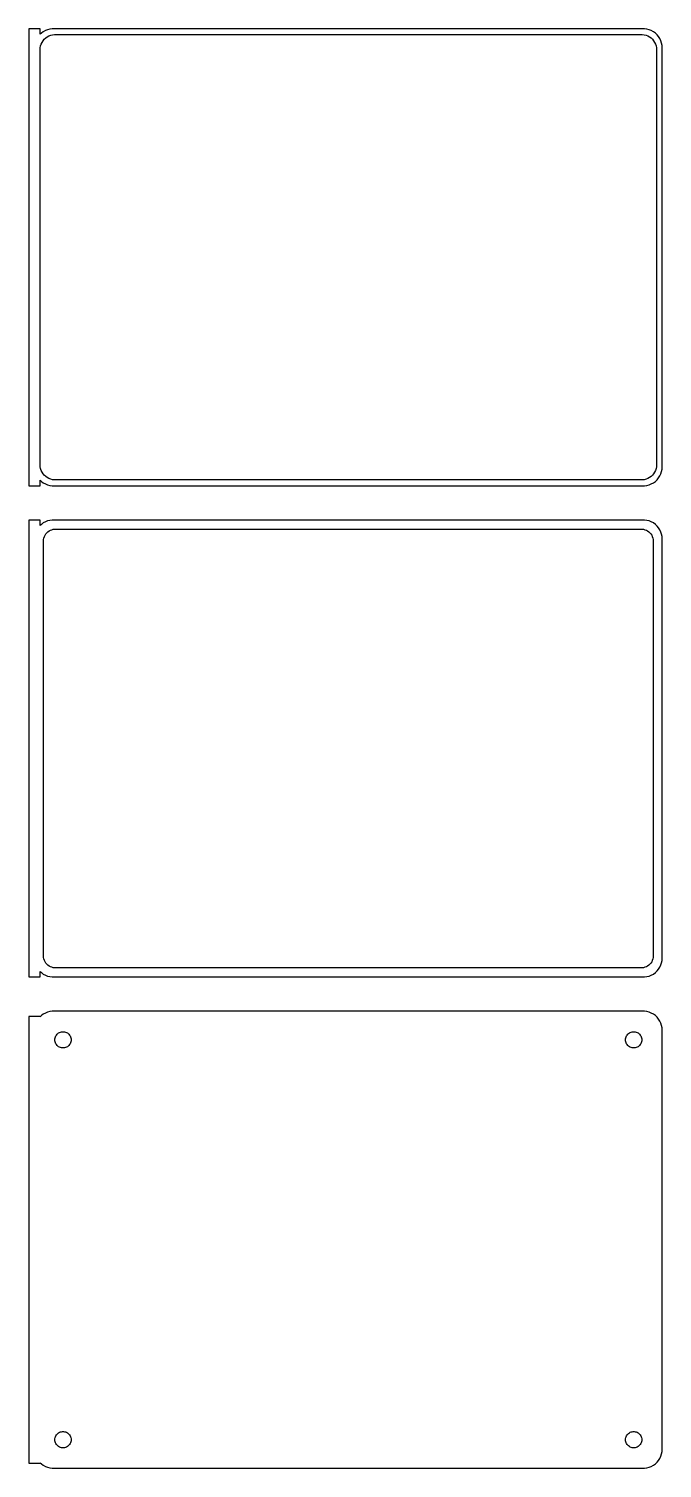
# Model space of a CAD drawing. Header units: metres. Extents: x -84 to 82, y 327 to 705.
import ezdxf

# ---------------------------------------------------------------- set-up
doc = ezdxf.new("R2010")
doc.units = ezdxf.units.M

msp = doc.modelspace()

# ---------------------------------------------------------------- linework, layer by layer
for p, q in [((-81, 704.99), (-84, 704.99)), ((-84, 704.99), (-84, 585.01)), ((-81, 703.559), (-81, 704.99)), ((-80.6871, 703.853), (-81, 703.559)), ((-80.1791, 704.222), (-80.6871, 703.853)), ((-79.6289, 704.524), (-80.1791, 704.222)), ((-79.0451, 704.755), (-79.6289, 704.524)), ((-79.1433, 702.877), (-78.7031, 703.119)), ((-78.4369, 704.911), (-79.0451, 704.755)), ((-78.7031, 703.119), (-78.2361, 703.304)), ((-77.8139, 704.99), (-78.4369, 704.911)), ((-78.2361, 703.304), (-77.7495, 703.429)), ((77.8139, 704.99), (-77.8139, 704.99)), ((-77.7495, 703.429), (-77.2512, 703.492)), ((-77.2512, 703.492), (77.2512, 703.492)), ((77.2512, 703.492), (77.7495, 703.429)), ((77.7495, 703.429), (78.2361, 703.304)), ((78.4369, 704.911), (77.8139, 704.99)), ((78.2361, 703.304), (78.7031, 703.119)), ((79.0451, 704.755), (78.4369, 704.911)), ((78.7031, 703.119), (79.1433, 702.877)), ((79.6289, 704.524), (79.0451, 704.755)), ((80.1791, 704.222), (79.6289, 704.524)), ((80.6871, 703.853), (80.1791, 704.222)), ((81.1448, 703.423), (80.6871, 703.853)), ((81.5451, 702.939), (81.1448, 703.423)), ((-81, 699.5), (-80.9685, 700.001)), ((-81, 590.5), (-81, 699.5)), ((-80.9685, 700.001), (-80.8743, 700.495)), ((-80.8743, 700.495), (-80.7191, 700.972)), ((-80.7191, 700.972), (-80.5052, 701.427)), ((-80.5052, 701.427), (-80.2361, 701.851)), ((-80.2361, 701.851), (-79.9159, 702.238)), ((-79.9159, 702.238), (-79.5497, 702.582)), ((-79.5497, 702.582), (-79.1433, 702.877)), ((79.1433, 702.877), (79.5497, 702.582)), ((79.5497, 702.582), (79.9159, 702.238)), ((79.9159, 702.238), (80.2361, 701.851)), ((80.2361, 701.851), (80.5052, 701.427)), ((80.5052, 701.427), (80.7191, 700.972)), ((80.7191, 700.972), (80.8743, 700.495)), ((80.8743, 700.495), (80.9685, 700.001)), ((80.9685, 700.001), (81, 699.5)), ((81, 699.5), (81, 590.5)), ((81.8815, 702.409), (81.5451, 702.939)), ((82.1489, 701.841), (81.8815, 702.409)), ((82.3429, 701.243), (82.1489, 701.841)), ((82.4606, 700.627), (82.3429, 701.243)), ((82.5, 700), (82.4606, 700.627)), ((82.5, 590), (82.5, 700)), ((-80.9685, 589.999), (-81, 590.5)), ((-80.8743, 589.505), (-80.9685, 589.999)), ((80.9685, 589.999), (80.8743, 589.505)), ((81, 590.5), (80.9685, 589.999)), ((82.4606, 589.373), (82.5, 590)), ((-81, 586.441), (-80.6871, 586.147)), ((-81, 585.01), (-81, 586.441)), ((-80.7191, 589.028), (-80.8743, 589.505)), ((-80.5052, 588.573), (-80.7191, 589.028)), ((-80.6871, 586.147), (-80.1791, 585.778)), ((-80.2361, 588.149), (-80.5052, 588.573)), ((-79.9159, 587.762), (-80.2361, 588.149)), ((-79.5497, 587.418), (-79.9159, 587.762)), ((-79.1433, 587.123), (-79.5497, 587.418)), ((-78.7031, 586.881), (-79.1433, 587.123)), ((-78.2361, 586.696), (-78.7031, 586.881)), ((-77.7495, 586.571), (-78.2361, 586.696)), ((-77.2512, 586.508), (-77.7495, 586.571)), ((77.2512, 586.508), (-77.2512, 586.508)), ((77.7495, 586.571), (77.2512, 586.508)), ((78.2361, 586.696), (77.7495, 586.571)), ((78.7031, 586.881), (78.2361, 586.696)), ((79.1433, 587.123), (78.7031, 586.881)), ((79.5497, 587.418), (79.1433, 587.123)), ((79.9159, 587.762), (79.5497, 587.418)), ((80.2361, 588.149), (79.9159, 587.762)), ((80.1791, 585.778), (80.6871, 586.147)), ((80.5052, 588.573), (80.2361, 588.149)), ((80.7191, 589.028), (80.5052, 588.573)), ((80.6871, 586.147), (81.1448, 586.577)), ((80.8743, 589.505), (80.7191, 589.028)), ((81.1448, 586.577), (81.5451, 587.061)), ((81.5451, 587.061), (81.8815, 587.591)), ((81.8815, 587.591), (82.1489, 588.159)), ((82.1489, 588.159), (82.3429, 588.757)), ((82.3429, 588.757), (82.4606, 589.373)), ((-84, 585.01), (-81, 585.01)), ((-80.1791, 585.778), (-79.6289, 585.476)), ((-79.6289, 585.476), (-79.0451, 585.245)), ((-79.0451, 585.245), (-78.4369, 585.089)), ((-78.4369, 585.089), (-77.8139, 585.01)), ((-77.8139, 585.01), (77.8139, 585.01)), ((77.8139, 585.01), (78.4369, 585.089)), ((78.4369, 585.089), (79.0451, 585.245)), ((79.0451, 585.245), (79.6289, 585.476)), ((79.6289, 585.476), (80.1791, 585.778)), ((-81, 575.979), (-84, 575.979)), ((-84, 575.979), (-84, 456.021)), ((-81, 574.559), (-81, 575.979)), ((-80.6871, 574.853), (-81, 574.559)), ((-80.1791, 575.222), (-80.6871, 574.853)), ((-79.6289, 575.524), (-80.1791, 575.222)), ((-79.0451, 575.755), (-79.6289, 575.524)), ((-78.4369, 575.911), (-79.0451, 575.755)), ((-77.8139, 575.99), (-78.4369, 575.911)), ((77.8139, 575.99), (-77.8139, 575.99)), ((78.4369, 575.911), (77.8139, 575.99)), ((79.0451, 575.755), (78.4369, 575.911)), ((79.6289, 575.524), (79.0451, 575.755)), ((80.1791, 575.222), (79.6289, 575.524)), ((80.6871, 574.853), (80.1791, 575.222)), ((81.1448, 574.423), (80.6871, 574.853)), ((-80.1129, 570.5), (-80.0884, 570.89)), ((-80.0884, 570.89), (-80.0151, 571.274)), ((-80.0151, 571.274), (-79.8943, 571.646)), ((-79.8943, 571.646), (-79.7279, 572)), ((-79.7279, 572), (-79.5184, 572.33)), ((-79.5184, 572.33), (-79.2692, 572.631)), ((-79.2692, 572.631), (-78.9843, 572.899)), ((-78.9843, 572.899), (-78.668, 573.128)), ((-78.668, 573.128), (-78.3254, 573.317)), ((-78.3254, 573.317), (-77.9619, 573.461)), ((-77.9619, 573.461), (-77.5833, 573.558)), ((-77.5833, 573.558), (-77.1955, 573.607)), ((-77.1955, 573.607), (77.1955, 573.607)), ((77.1955, 573.607), (77.5833, 573.558)), ((77.5833, 573.558), (77.9619, 573.461)), ((77.9619, 573.461), (78.3254, 573.317)), ((78.3254, 573.317), (78.668, 573.128)), ((78.668, 573.128), (78.9843, 572.899)), ((78.9843, 572.899), (79.2692, 572.631)), ((79.2692, 572.631), (79.5184, 572.33)), ((79.5184, 572.33), (79.7279, 572)), ((79.7279, 572), (79.8943, 571.646)), ((79.8943, 571.646), (80.0151, 571.274)), ((80.0151, 571.274), (80.0884, 570.89)), ((80.0884, 570.89), (80.1129, 570.5)), ((81.5451, 573.939), (81.1448, 574.423)), ((81.8815, 573.409), (81.5451, 573.939)), ((82.1489, 572.841), (81.8815, 573.409)), ((82.3429, 572.243), (82.1489, 572.841)), ((82.4606, 571.627), (82.3429, 572.243)), ((82.5, 571), (82.4606, 571.627)), ((82.5, 461), (82.5, 571)), ((-80.1129, 461.5), (-80.1129, 570.5)), ((80.1129, 570.5), (80.1129, 461.5)), ((-80.0884, 461.11), (-80.1129, 461.5)), ((80.1129, 461.5), (80.0884, 461.11)), ((-81, 456.021), (-81, 457.441)), ((-81, 457.441), (-80.6871, 457.147)), ((-80.0151, 460.726), (-80.0884, 461.11)), ((-79.8943, 460.354), (-80.0151, 460.726)), ((-79.7279, 460), (-79.8943, 460.354)), ((-79.5184, 459.67), (-79.7279, 460)), ((-79.2692, 459.369), (-79.5184, 459.67)), ((-78.9843, 459.101), (-79.2692, 459.369)), ((-78.668, 458.872), (-78.9843, 459.101)), ((-78.3254, 458.683), (-78.668, 458.872)), ((-77.9619, 458.539), (-78.3254, 458.683)), ((-77.5833, 458.442), (-77.9619, 458.539)), ((-77.1955, 458.393), (-77.5833, 458.442)), ((77.1955, 458.393), (-77.1955, 458.393)), ((77.5833, 458.442), (77.1955, 458.393)), ((77.9619, 458.539), (77.5833, 458.442)), ((78.3254, 458.683), (77.9619, 458.539)), ((78.668, 458.872), (78.3254, 458.683)), ((78.9843, 459.101), (78.668, 458.872)), ((79.2692, 459.369), (78.9843, 459.101)), ((79.5184, 459.67), (79.2692, 459.369)), ((79.7279, 460), (79.5184, 459.67)), ((79.8943, 460.354), (79.7279, 460)), ((80.0151, 460.726), (79.8943, 460.354)), ((80.0884, 461.11), (80.0151, 460.726)), ((80.6871, 457.147), (81.1448, 457.577)), ((81.1448, 457.577), (81.5451, 458.061)), ((81.5451, 458.061), (81.8815, 458.591)), ((81.8815, 458.591), (82.1489, 459.159)), ((82.1489, 459.159), (82.3429, 459.757)), ((82.3429, 459.757), (82.4606, 460.373)), ((82.4606, 460.373), (82.5, 461)), ((-84, 456.021), (-81, 456.021)), ((-80.6871, 457.147), (-80.1791, 456.778)), ((-80.1791, 456.778), (-79.6289, 456.476)), ((-79.6289, 456.476), (-79.0451, 456.245)), ((-79.0451, 456.245), (-78.4369, 456.089)), ((-78.4369, 456.089), (-77.8139, 456.01)), ((-77.8139, 456.01), (77.8139, 456.01)), ((77.8139, 456.01), (78.4369, 456.089)), ((78.4369, 456.089), (79.0451, 456.245)), ((79.0451, 456.245), (79.6289, 456.476)), ((79.6289, 456.476), (80.1791, 456.778)), ((80.1791, 456.778), (80.6871, 457.147)), ((-80.1791, 446.222), (-80.6871, 445.853)), ((-79.6289, 446.524), (-80.1791, 446.222)), ((-79.0451, 446.755), (-79.6289, 446.524)), ((-78.4369, 446.911), (-79.0451, 446.755)), ((-77.8139, 446.99), (-78.4369, 446.911)), ((77.8139, 446.99), (-77.8139, 446.99)), ((78.4369, 446.911), (77.8139, 446.99)), ((79.0451, 446.755), (78.4369, 446.911)), ((79.6289, 446.524), (79.0451, 446.755)), ((80.1791, 446.222), (79.6289, 446.524)), ((80.6871, 445.853), (80.1791, 446.222)), ((-81, 445.653), (-84, 445.653)), ((-84, 445.653), (-84, 328.347)), ((-80.6871, 445.853), (-81, 445.559)), ((-81, 445.559), (-81, 445.653)), ((81.1448, 445.423), (80.6871, 445.853)), ((81.5451, 444.939), (81.1448, 445.423)), ((81.8815, 444.409), (81.5451, 444.939)), ((82.1489, 443.841), (81.8815, 444.409)), ((82.3429, 443.243), (82.1489, 443.841)), ((82.4606, 442.627), (82.3429, 443.243)), ((82.5, 442), (82.4606, 442.627)), ((-77.1353, 439.5), (-77.1185, 439.768)), ((-77.1185, 439.232), (-77.1353, 439.5)), ((-77.1185, 439.768), (-77.0682, 440.031)), ((-77.0682, 438.969), (-77.1185, 439.232)), ((-77.0682, 440.031), (-76.9853, 440.286)), ((-76.9853, 438.714), (-77.0682, 438.969)), ((-76.9853, 440.286), (-76.8712, 440.529)), ((-76.8712, 438.471), (-76.9853, 438.714)), ((-76.8712, 440.529), (-76.7275, 440.755)), ((-76.7275, 438.245), (-76.8712, 438.471)), ((-76.7275, 440.755), (-76.5566, 440.962)), ((-76.5566, 440.962), (-76.3611, 441.145)), ((-76.3611, 441.145), (-76.1441, 441.303)), ((-76.1441, 441.303), (-75.9092, 441.432)), ((-75.9092, 441.432), (-75.6598, 441.531)), ((-75.6598, 441.531), (-75.4001, 441.597)), ((-75.4001, 441.597), (-75.1341, 441.631)), ((-75.1341, 441.631), (-74.8659, 441.631)), ((-74.8659, 441.631), (-74.5999, 441.597)), ((-74.5999, 441.597), (-74.3401, 441.531)), ((-74.3401, 441.531), (-74.0908, 441.432)), ((-74.0908, 441.432), (-73.8559, 441.303)), ((-73.8559, 441.303), (-73.6389, 441.145)), ((-73.6389, 441.145), (-73.4434, 440.962)), ((-73.4434, 440.962), (-73.2725, 440.755)), ((-73.2725, 440.755), (-73.1288, 440.529)), ((-73.1288, 438.471), (-73.2725, 438.245)), ((-73.1288, 440.529), (-73.0146, 440.286)), ((-73.0146, 438.714), (-73.1288, 438.471)), ((-73.0146, 440.286), (-72.9318, 440.031)), ((-72.9318, 438.969), (-73.0146, 438.714)), ((-72.9318, 440.031), (-72.8815, 439.768)), ((-72.8815, 439.232), (-72.9318, 438.969)), ((-72.8815, 439.768), (-72.8647, 439.5)), ((-72.8647, 439.5), (-72.8815, 439.232)), ((72.8647, 439.5), (72.8815, 439.768)), ((72.8815, 439.232), (72.8647, 439.5)), ((72.8815, 439.768), (72.9318, 440.031)), ((72.9318, 438.969), (72.8815, 439.232)), ((72.9318, 440.031), (73.0146, 440.286)), ((73.0146, 438.714), (72.9318, 438.969)), ((73.0146, 440.286), (73.1288, 440.529)), ((73.1288, 438.471), (73.0146, 438.714)), ((73.1288, 440.529), (73.2725, 440.755)), ((73.2725, 438.245), (73.1288, 438.471)), ((73.2725, 440.755), (73.4434, 440.962)), ((73.4434, 440.962), (73.6389, 441.145)), ((73.6389, 441.145), (73.8559, 441.303)), ((73.8559, 441.303), (74.0908, 441.432)), ((74.0908, 441.432), (74.3401, 441.531)), ((74.3401, 441.531), (74.5999, 441.597)), ((74.5999, 441.597), (74.8659, 441.631)), ((74.8659, 441.631), (75.1341, 441.631)), ((75.1341, 441.631), (75.4001, 441.597)), ((75.4001, 441.597), (75.6598, 441.531)), ((75.6598, 441.531), (75.9092, 441.432)), ((75.9092, 441.432), (76.1441, 441.303)), ((76.1441, 441.303), (76.3611, 441.145)), ((76.3611, 441.145), (76.5566, 440.962)), ((76.5566, 440.962), (76.7275, 440.755)), ((76.7275, 440.755), (76.8712, 440.529)), ((76.8712, 438.471), (76.7275, 438.245)), ((76.8712, 440.529), (76.9853, 440.286)), ((76.9853, 438.714), (76.8712, 438.471)), ((76.9853, 440.286), (77.0682, 440.031)), ((77.0682, 438.969), (76.9853, 438.714)), ((77.0682, 440.031), (77.1185, 439.768)), ((77.1185, 439.232), (77.0682, 438.969)), ((77.1185, 439.768), (77.1353, 439.5)), ((77.1353, 439.5), (77.1185, 439.232)), ((82.5, 332), (82.5, 442)), ((-76.5566, 438.038), (-76.7275, 438.245)), ((-76.3611, 437.855), (-76.5566, 438.038)), ((-76.1441, 437.697), (-76.3611, 437.855)), ((-75.9092, 437.568), (-76.1441, 437.697)), ((-75.6598, 437.469), (-75.9092, 437.568)), ((-75.4001, 437.403), (-75.6598, 437.469)), ((-75.1341, 437.369), (-75.4001, 437.403)), ((-74.8659, 437.369), (-75.1341, 437.369)), ((-74.5999, 437.403), (-74.8659, 437.369)), ((-74.3401, 437.469), (-74.5999, 437.403)), ((-74.0908, 437.568), (-74.3401, 437.469)), ((-73.8559, 437.697), (-74.0908, 437.568)), ((-73.6389, 437.855), (-73.8559, 437.697)), ((-73.4434, 438.038), (-73.6389, 437.855)), ((-73.2725, 438.245), (-73.4434, 438.038)), ((73.4434, 438.038), (73.2725, 438.245)), ((73.6389, 437.855), (73.4434, 438.038)), ((73.8559, 437.697), (73.6389, 437.855)), ((74.0908, 437.568), (73.8559, 437.697)), ((74.3401, 437.469), (74.0908, 437.568)), ((74.5999, 437.403), (74.3401, 437.469)), ((74.8659, 437.369), (74.5999, 437.403)), ((75.1341, 437.369), (74.8659, 437.369)), ((75.4001, 437.403), (75.1341, 437.369)), ((75.6598, 437.469), (75.4001, 437.403)), ((75.9092, 437.568), (75.6598, 437.469)), ((76.1441, 437.697), (75.9092, 437.568)), ((76.3611, 437.855), (76.1441, 437.697)), ((76.5566, 438.038), (76.3611, 437.855)), ((76.7275, 438.245), (76.5566, 438.038)), ((-76.1441, 336.303), (-75.9092, 336.432)), ((-75.9092, 336.432), (-75.6598, 336.531)), ((-75.6598, 336.531), (-75.4001, 336.597)), ((-75.4001, 336.597), (-75.1341, 336.631)), ((-75.1341, 336.631), (-74.8659, 336.631)), ((-74.8659, 336.631), (-74.5999, 336.597)), ((-74.5999, 336.597), (-74.3401, 336.531)), ((-74.3401, 336.531), (-74.0908, 336.432)), ((-74.0908, 336.432), (-73.8559, 336.303)), ((73.8559, 336.303), (74.0908, 336.432)), ((74.0908, 336.432), (74.3401, 336.531)), ((74.3401, 336.531), (74.5999, 336.597)), ((74.5999, 336.597), (74.8659, 336.631)), ((74.8659, 336.631), (75.1341, 336.631)), ((75.1341, 336.631), (75.4001, 336.597)), ((75.4001, 336.597), (75.6598, 336.531)), ((75.6598, 336.531), (75.9092, 336.432)), ((75.9092, 336.432), (76.1441, 336.303)), ((-77.1353, 334.5), (-77.1185, 334.768)), ((-77.1185, 334.232), (-77.1353, 334.5)), ((-77.1185, 334.768), (-77.0682, 335.031)), ((-77.0682, 333.969), (-77.1185, 334.232)), ((-77.0682, 335.031), (-76.9853, 335.286)), ((-76.9853, 333.714), (-77.0682, 333.969)), ((-76.9853, 335.286), (-76.8712, 335.529)), ((-76.8712, 333.471), (-76.9853, 333.714)), ((-76.8712, 335.529), (-76.7275, 335.755)), ((-76.7275, 333.245), (-76.8712, 333.471)), ((-76.7275, 335.755), (-76.5566, 335.962)), ((-76.5566, 333.038), (-76.7275, 333.245)), ((-76.5566, 335.962), (-76.3611, 336.145)), ((-76.3611, 332.855), (-76.5566, 333.038)), ((-76.3611, 336.145), (-76.1441, 336.303)), ((-76.1441, 332.697), (-76.3611, 332.855)), ((-75.9092, 332.568), (-76.1441, 332.697)), ((-73.8559, 332.697), (-74.0908, 332.568)), ((-73.8559, 336.303), (-73.6389, 336.145)), ((-73.6389, 332.855), (-73.8559, 332.697)), ((-73.6389, 336.145), (-73.4434, 335.962)), ((-73.4434, 333.038), (-73.6389, 332.855)), ((-73.4434, 335.962), (-73.2725, 335.755)), ((-73.2725, 333.245), (-73.4434, 333.038)), ((-73.2725, 335.755), (-73.1288, 335.529)), ((-73.1288, 333.471), (-73.2725, 333.245)), ((-73.1288, 335.529), (-73.0146, 335.286)), ((-73.0146, 333.714), (-73.1288, 333.471)), ((-73.0146, 335.286), (-72.9318, 335.031)), ((-72.9318, 333.969), (-73.0146, 333.714)), ((-72.9318, 335.031), (-72.8815, 334.768)), ((-72.8815, 334.232), (-72.9318, 333.969)), ((-72.8815, 334.768), (-72.8647, 334.5)), ((-72.8647, 334.5), (-72.8815, 334.232)), ((72.8647, 334.5), (72.8815, 334.768)), ((72.8815, 334.232), (72.8647, 334.5)), ((72.8815, 334.768), (72.9318, 335.031)), ((72.9318, 333.969), (72.8815, 334.232)), ((72.9318, 335.031), (73.0146, 335.286)), ((73.0146, 333.714), (72.9318, 333.969)), ((73.0146, 335.286), (73.1288, 335.529)), ((73.1288, 333.471), (73.0146, 333.714)), ((73.1288, 335.529), (73.2725, 335.755)), ((73.2725, 333.245), (73.1288, 333.471)), ((73.2725, 335.755), (73.4434, 335.962)), ((73.4434, 333.038), (73.2725, 333.245)), ((73.4434, 335.962), (73.6389, 336.145)), ((73.6389, 332.855), (73.4434, 333.038)), ((73.6389, 336.145), (73.8559, 336.303)), ((73.8559, 332.697), (73.6389, 332.855)), ((74.0908, 332.568), (73.8559, 332.697)), ((76.1441, 332.697), (75.9092, 332.568)), ((76.1441, 336.303), (76.3611, 336.145)), ((76.3611, 332.855), (76.1441, 332.697)), ((76.3611, 336.145), (76.5566, 335.962)), ((76.5566, 333.038), (76.3611, 332.855)), ((76.5566, 335.962), (76.7275, 335.755)), ((76.7275, 333.245), (76.5566, 333.038)), ((76.7275, 335.755), (76.8712, 335.529)), ((76.8712, 333.471), (76.7275, 333.245)), ((76.8712, 335.529), (76.9853, 335.286)), ((76.9853, 333.714), (76.8712, 333.471)), ((76.9853, 335.286), (77.0682, 335.031)), ((77.0682, 333.969), (76.9853, 333.714)), ((77.0682, 335.031), (77.1185, 334.768)), ((77.1185, 334.232), (77.0682, 333.969)), ((77.1185, 334.768), (77.1353, 334.5)), ((77.1353, 334.5), (77.1185, 334.232)), ((-75.6598, 332.469), (-75.9092, 332.568)), ((-75.4001, 332.403), (-75.6598, 332.469)), ((-75.1341, 332.369), (-75.4001, 332.403)), ((-74.8659, 332.369), (-75.1341, 332.369)), ((-74.5999, 332.403), (-74.8659, 332.369)), ((-74.3401, 332.469), (-74.5999, 332.403)), ((-74.0908, 332.568), (-74.3401, 332.469)), ((74.3401, 332.469), (74.0908, 332.568)), ((74.5999, 332.403), (74.3401, 332.469)), ((74.8659, 332.369), (74.5999, 332.403)), ((75.1341, 332.369), (74.8659, 332.369)), ((75.4001, 332.403), (75.1341, 332.369)), ((75.6598, 332.469), (75.4001, 332.403)), ((75.9092, 332.568), (75.6598, 332.469)), ((81.1448, 328.577), (81.5451, 329.061)), ((81.5451, 329.061), (81.8815, 329.591)), ((81.8815, 329.591), (82.1489, 330.159)), ((82.1489, 330.159), (82.3429, 330.757)), ((82.3429, 330.757), (82.4606, 331.373)), ((82.4606, 331.373), (82.5, 332)), ((-84, 328.347), (-81, 328.347)), ((-81, 328.347), (-81, 328.441)), ((-81, 328.441), (-80.6871, 328.147)), ((-80.6871, 328.147), (-80.1791, 327.778)), ((-80.1791, 327.778), (-79.6289, 327.476)), ((-79.6289, 327.476), (-79.0451, 327.245)), ((-79.0451, 327.245), (-78.4369, 327.089)), ((-78.4369, 327.089), (-77.8139, 327.01)), ((-77.8139, 327.01), (77.8139, 327.01)), ((77.8139, 327.01), (78.4369, 327.089)), ((78.4369, 327.089), (79.0451, 327.245)), ((79.0451, 327.245), (79.6289, 327.476)), ((79.6289, 327.476), (80.1791, 327.778)), ((80.1791, 327.778), (80.6871, 328.147)), ((80.6871, 328.147), (81.1448, 328.577))]:
    msp.add_line(p, q)

doc.saveas('drawing.dxf')
